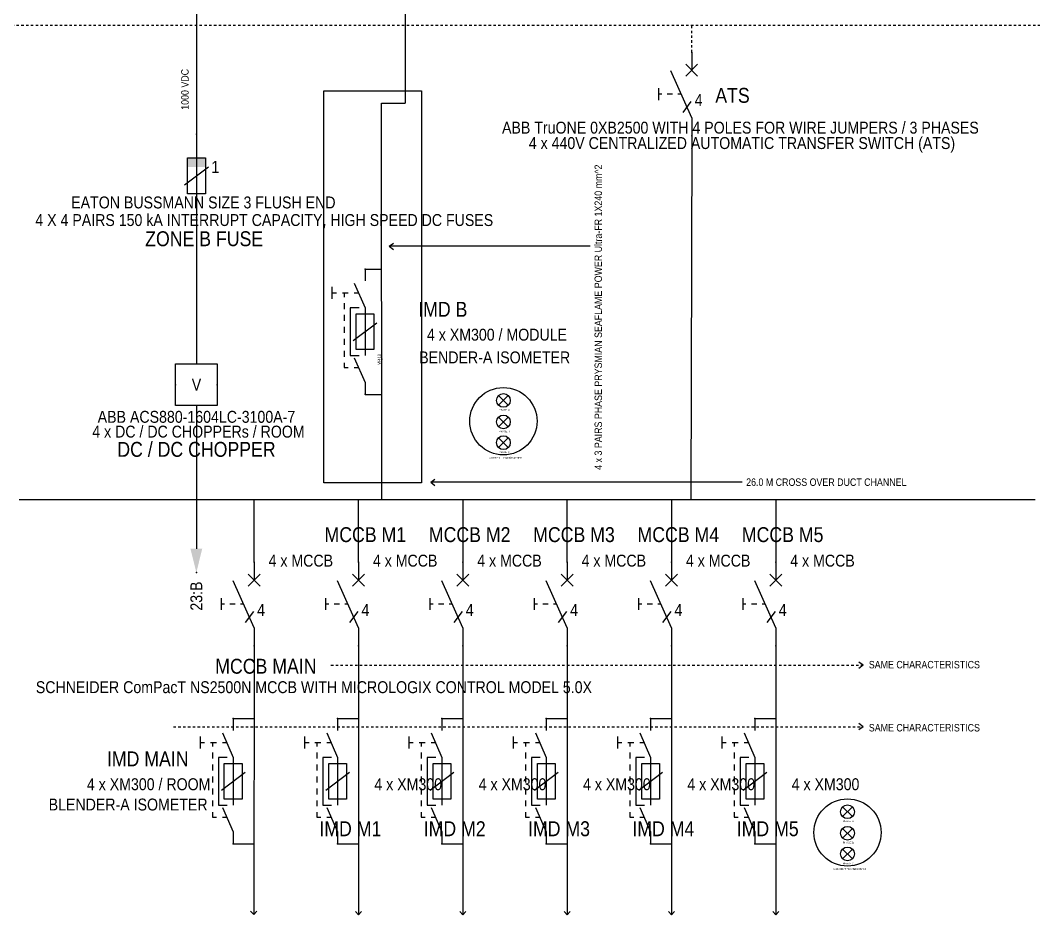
# Model space of a CAD drawing. Header units: millimetres. Extents: x -283 to 2642, y -168 to 1897.
# Drawn here: x 795 to 1637, y 315 to 1057 of the extents above; entities that cross this region are included whole.
import ezdxf
from ezdxf.enums import TextEntityAlignment as Align

# ---------------------------------------------------------------- set-up
doc = ezdxf.new("R2010")
doc.units = ezdxf.units.MM
doc.linetypes.add('DASHED', pattern=[4, 2, -2])
doc.layers.add('SLEHTI1', color=7, linetype='Continuous')
doc.styles.add('ELECTRICAL_GENERAL', font='arial.ttf', dxfattribs={"width": 0.85})
doc.styles.add('ELECTRICAL_ID', font='arial.ttf', dxfattribs={"width": 0.85})
doc.styles.add('ELECTRICAL_INTDEF1', font='segoesc.ttf', dxfattribs={"width": 0.85})

# ---------------------------------------------------------------- blocks, each defined once
blk = doc.blocks.new('SVAIHT1A')
at = {"color": 1, "linetype": 'Continuous', "lineweight": -3}
blk.add_point((0, 0), dxfattribs=at)
at = {"color": 1, "lineweight": -3}
blk.add_solid([(0, 0), (0.99, 4), (-0.99, 4)], dxfattribs=at)
at = {"color": 7, "lineweight": -3, "style": 'ELECTRICAL_GENERAL', "width": 0.85, "flags": 8}
blk.add_attdef('E_SYMBTXT1', text='', height=2, rotation=90, dxfattribs=at).set_placement((2, 0), align=Align.TOP_LEFT)
at = {"color": 1, "lineweight": -3, "style": 'ELECTRICAL_INTDEF1', "flags": 8}
blk.add_attdef('E_DELETED', (0, 0), '', height=2.5, dxfattribs=at)
at = {"color": 7, "lineweight": -3, "style": 'ELECTRICAL_GENERAL', "width": 0.85, "flags": 1}
blk.add_attdef('E_THISREF', text='', height=1.5, dxfattribs=at).set_placement((0, -1.5), align=Align.CENTER)
at = {"color": 7, "lineweight": -3, "style": 'ELECTRICAL_GENERAL', "width": 0.85}
blk.add_attdef('E_CONNREF', text='', height=2, rotation=90, dxfattribs=at).set_placement((0, -1.5), align=Align.MIDDLE_RIGHT)
blk = doc.blocks.new('IECSLD_1111')
at = {"color": 0, "linetype": 'Continuous', "lineweight": -3}
blk.add_lwpolyline([(-3.5, 3.5), (3.5, 3.5), (3.5, -3.5), (-3.5, -3.5)], close=True, dxfattribs=at)
for p in [(0, 3.5), (-3.5, 0), (3.5, 0), (0, -3.5)]:
    blk.add_point(p, dxfattribs=at)
at = {"color": 7, "lineweight": -3, "style": 'ELECTRICAL_GENERAL', "width": 0.85}
blk.add_text('V', height=2, dxfattribs=at).set_placement((0, -1), align=Align.CENTER)
at = {"color": 7, "lineweight": -3, "width": 0.85, "flags": 8}
for tag, height, style, p in [('E_OBJECTID', 2.5, 'ELECTRICAL_ID', (0, 12.5)), ('E_ELPOSID', 2.5, 'ELECTRICAL_ID', (0, 9)), ('E_ELEC1', 2, 'ELECTRICAL_GENERAL', (0, -7.5)), ('E_ELEC2', 2, 'ELECTRICAL_GENERAL', (0, -10.5))]:
    blk.add_attdef(tag, text='', height=height, dxfattribs=dict(at, style=style)).set_placement(p, align=Align.CENTER)
at = {"color": 7, "lineweight": -3, "style": 'ELECTRICAL_ID', "width": 0.85}
blk.add_attdef('E_ID', text='', height=2.5, dxfattribs=at).set_placement((0, 5.5), align=Align.CENTER)
blk = doc.blocks.new('IECSLD_0201')
at = {"color": 0, "linetype": 'Continuous', "lineweight": -3}
for p, q in [((0, 0), (0, -14)), ((-1.5, -10), (-1.5, -4)), ((-1.5, -4), (1.5, -4)), ((1.5, -4), (1.5, -10)), ((1.5, -10), (-1.5, -10))]:
    blk.add_line(p, q, dxfattribs=at)
at = {"color": 7, "linetype": 'Continuous', "lineweight": -3}
blk.add_line((-2, -8.5), (2, -5.5), dxfattribs=at)
at = {"color": 0, "linetype": 'Continuous', "lineweight": -3}
for p in [(0, 0), (0, -14)]:
    blk.add_point(p, dxfattribs=at)
at = {"color": 0, "lineweight": -3}
blk.add_solid([(-1.5, -5.5), (1.5, -5.5), (-1.5, -4), (1.5, -4)], dxfattribs=at)
at = {"color": 7, "lineweight": -3, "width": 0.85}
for tag, height, style, flags, p in [('E_OBJECTID', 2.5, 'ELECTRICAL_ID', 8, (-4, -1)), ('E_ELPOSID', 2.5, 'ELECTRICAL_ID', 8, (-4, -4.5)), ('E_AA', 2, 'ELECTRICAL_GENERAL', 8, (-4, -12)), ('E_OVERCURRENTPROTECTIONTYPE', 2, 'ELECTRICAL_GENERAL', 9, (-4, -15)), ('E_OVERCURRENTPROTECTION', 2, 'ELECTRICAL_GENERAL', 9, (-4, -18)), ('E_FRAMESIZE', 2, 'ELECTRICAL_GENERAL', 9, (-4, -21)), ('E_ELEC1', 2, 'ELECTRICAL_GENERAL', 8, (-4, -24)), ('E_ELEC2', 2, 'ELECTRICAL_GENERAL', 8, (-4, -27))]:
    blk.add_attdef(tag, text='', height=height, dxfattribs=dict(at, style=style, flags=flags)).set_placement(p, align=Align.RIGHT)
at = {"color": 7, "lineweight": -3, "style": 'ELECTRICAL_GENERAL', "width": 0.85, "flags": 8}
blk.add_attdef('E_PHASE', (2, -1), '', height=1.5, dxfattribs=at)
at = {"color": 7, "lineweight": -3, "style": 'ELECTRICAL_ID', "width": 0.85, "flags": 9}
blk.add_attdef('E_GROUPNUMBER', text='', height=1.5, dxfattribs=at).set_placement((-2, -1), align=Align.TOP_RIGHT)
at = {"color": 7, "lineweight": -3, "style": 'ELECTRICAL_GENERAL', "width": 0.85, "flags": 8}
blk.add_attdef('E_POLES', text='', height=2, dxfattribs=at).set_placement((2.5, -5.5), align=Align.MIDDLE_LEFT)
at = {"color": 7, "lineweight": -3, "style": 'ELECTRICAL_ID', "width": 0.85}
blk.add_attdef('E_ID', text='', height=2.5, dxfattribs=at).set_placement((-4, -8), align=Align.RIGHT)
blk = doc.blocks.new('KAAPELIN1')
at = {"color": 7, "linetype": 'ByBlock', "lineweight": -3}
blk.add_point((0, 0), dxfattribs=at)
at = {"color": 7, "lineweight": -3, "width": 0.85}
for tag, height, style, p in [('E_ID', 2.5, 'ELECTRICAL_ID', (0, 1)), ('E_TYPE', 2, 'ELECTRICAL_GENERAL', (0, -3))]:
    blk.add_attdef(tag, text='', height=height, dxfattribs=dict(at, style=style)).set_placement(p, align=Align.CENTER)
at = {"color": 7, "lineweight": -3, "style": 'ELECTRICAL_GENERAL', "width": 0.85}
for tag, flags, p in [('E_FROM_LOCATION', 1, (0, -6)), ('E_FROM_ID', 1, (0, -9)), ('E_TO_LOCATION', 1, (0, -12)), ('E_LENGTH', 1, (0, -18)), ('E_TO_ID', 1, (0, -15)), ('E_REMARKS', 1, (0, -21)), ('E_CLASS', 1, (0, -27)), ('E_ITEM', 1, (0, -24)), ('E_INSTALLER', 9, (0, -33)), ('E_SUPPLIER', 9, (0, -30)), ('E_VOLTAGE', 9, (0, -36))]:
    blk.add_attdef(tag, text='', height=2, dxfattribs=dict(at, flags=flags)).set_placement(p, align=Align.CENTER)
blk = doc.blocks.new('IECSLD_0402')
at = {"color": 0, "linetype": 'Continuous', "lineweight": -3}
for p, q in [((0, 0), (0, -3)), ((0, -11), (-3.5, -3.12)), ((-5.5, -8), (-5.5, -6)), ((0, -11), (0, -14))]:
    blk.add_line(p, q, dxfattribs=at)
at = {"color": 7, "linetype": 'Continuous', "lineweight": -3}
for p, q in [((-1, -4), (1, -2)), ((-1, -2), (1, -4)), ((-5, -7), (-5.5, -7)), ((-3.2, -7), (-4.1, -7)), ((-1.78, -7), (-2.3, -7)), ((-0.13, -8.25), (-1.5, -10.09))]:
    blk.add_line(p, q, dxfattribs=at)
at = {"color": 0, "linetype": 'Continuous', "lineweight": -3}
for p in [(0, 0), (0, -14)]:
    blk.add_point(p, dxfattribs=at)
at = {"color": 7, "lineweight": -3, "width": 0.85}
for tag, height, style, flags, p in [('E_OBJECTID', 2.5, 'ELECTRICAL_ID', 8, (-7.5, -1)), ('E_ELPOSID', 2.5, 'ELECTRICAL_ID', 8, (-7.5, -4.5)), ('E_AA', 2, 'ELECTRICAL_GENERAL', 8, (-7.5, -12)), ('E_OVERCURRENTPROTECTIONTYPE', 2, 'ELECTRICAL_GENERAL', 9, (-7.5, -15)), ('E_OVERCURRENTPROTECTION', 2, 'ELECTRICAL_GENERAL', 9, (-7.5, -18)), ('E_FRAMESIZE', 2, 'ELECTRICAL_GENERAL', 9, (-7.5, -21)), ('E_ELEC1', 2, 'ELECTRICAL_GENERAL', 8, (-7.5, -24)), ('E_ELEC2', 2, 'ELECTRICAL_GENERAL', 8, (-7.5, -27))]:
    blk.add_attdef(tag, text='', height=height, dxfattribs=dict(at, style=style, flags=flags)).set_placement(p, align=Align.RIGHT)
at = {"color": 7, "lineweight": -3, "style": 'ELECTRICAL_GENERAL', "width": 0.85, "flags": 8}
blk.add_attdef('E_PHASE', (2, -1), '', height=1.5, dxfattribs=at)
at = {"color": 7, "lineweight": -3, "style": 'ELECTRICAL_ID', "width": 0.85, "flags": 9}
blk.add_attdef('E_GROUPNUMBER', text='', height=1.5, dxfattribs=at).set_placement((-2, -1), align=Align.TOP_RIGHT)
at = {"color": 7, "lineweight": -3, "style": 'ELECTRICAL_ID', "width": 0.85}
blk.add_attdef('E_ID', text='', height=2.5, dxfattribs=at).set_placement((-7.5, -8), align=Align.RIGHT)
at = {"color": 7, "lineweight": -3, "style": 'ELECTRICAL_GENERAL', "width": 0.85, "flags": 8}
blk.add_attdef('E_POLES', text='', height=2, dxfattribs=at).set_placement((0.5, -8), align=Align.MIDDLE_LEFT)
blk = doc.blocks.new('IECSLD_0204')
at = {"color": 0, "linetype": 'Continuous', "lineweight": -3}
for p, q in [((0, 0), (0, -2)), ((-5.5, -5), (-5.5, -3)), ((-1.83, -2.39), (0, -6.5)), ((0, -6.5), (0, -14.5)), ((-1.5, -13.5), (-1.5, -7.5)), ((-1.5, -7.5), (1.5, -7.5)), ((1.5, -7.5), (1.5, -13.5)), ((1.5, -13.5), (-1.5, -13.5)), ((-1.83, -14.89), (0, -19)), ((0, -19), (0, -21))]:
    blk.add_line(p, q, dxfattribs=at)
at = {"color": 7, "linetype": 'Continuous', "lineweight": -3}
for p, q in [((-5.5, -4), (-4.8, -4)), ((-3.8, -4), (-2.8, -4)), ((-3.5, -4), (-3.5, -4.7)), ((-1.8, -4), (-1.11, -4)), ((-3.5, -5.7), (-3.5, -6.7)), ((-1, -6.5), (-2.5, -6.5)), ((-2.5, -6.5), (-2.5, -14.5)), ((-3.5, -7.7), (-3.5, -8.7)), ((-3.5, -9.7), (-3.5, -10.7)), ((-2, -12), (2, -9)), ((-3.5, -11.7), (-3.5, -12.7)), ((-3.5, -13.7), (-3.5, -14.7)), ((-2.5, -14.5), (-1, -14.5)), ((-3.5, -15.7), (-3.5, -16.5)), ((-3.5, -16.5), (-2.8, -16.5)), ((-1.8, -16.5), (-1.11, -16.5))]:
    blk.add_line(p, q, dxfattribs=at)
at = {"color": 0, "linetype": 'Continuous', "lineweight": -3}
for p in [(0, 0), (0, -21)]:
    blk.add_point(p, dxfattribs=at)
at = {"color": 7, "lineweight": -3, "width": 0.85}
for tag, height, style, flags, p in [('E_OBJECTID', 2.5, 'ELECTRICAL_ID', 8, (-7.5, -1)), ('E_ELPOSID', 2.5, 'ELECTRICAL_ID', 8, (-7.5, -4.5)), ('E_AA', 2, 'ELECTRICAL_GENERAL', 8, (-7.5, -12)), ('E_OVERCURRENTPROTECTIONTYPE', 2, 'ELECTRICAL_GENERAL', 9, (-7.5, -15)), ('E_OVERCURRENTPROTECTION', 2, 'ELECTRICAL_GENERAL', 9, (-7.5, -18)), ('E_FRAMESIZE', 2, 'ELECTRICAL_GENERAL', 9, (-7.5, -21)), ('E_ELEC1', 2, 'ELECTRICAL_GENERAL', 8, (-7.5, -24)), ('E_ELEC2', 2, 'ELECTRICAL_GENERAL', 8, (-7.5, -27))]:
    blk.add_attdef(tag, text='', height=height, dxfattribs=dict(at, style=style, flags=flags)).set_placement(p, align=Align.RIGHT)
at = {"color": 7, "lineweight": -3, "style": 'ELECTRICAL_GENERAL', "width": 0.85, "flags": 8}
blk.add_attdef('E_PHASE', (2, -1), '', height=1.5, dxfattribs=at)
at = {"color": 7, "lineweight": -3, "style": 'ELECTRICAL_ID', "width": 0.85, "flags": 9}
blk.add_attdef('E_GROUPNUMBER', text='', height=1.5, dxfattribs=at).set_placement((-2, -1), align=Align.TOP_RIGHT)
at = {"color": 7, "lineweight": -3, "style": 'ELECTRICAL_ID', "width": 0.85}
blk.add_attdef('E_ID', text='', height=2.5, dxfattribs=at).set_placement((-7.5, -8), align=Align.RIGHT)
at = {"color": 7, "lineweight": -3, "style": 'ELECTRICAL_GENERAL', "width": 0.85, "flags": 8}
blk.add_attdef('E_POLES', text='', height=2, dxfattribs=at).set_placement((2.5, -9), align=Align.MIDDLE_LEFT)

msp = doc.modelspace()

# ---------------------------------------------------------------- linework, layer by layer
at = {"layer": 'SLEHTI1', "color": 52, "linetype": 'DASHED', "lineweight": -3}
for p, q in [((460.3, 1052.7), (2360.38, 1052.7)), ((1352.9, 1030.15), (1352.9, 1052.7))]:
    msp.add_line(p, q, dxfattribs=at)
at = {"layer": 'SLEHTI1', "color": 52, "linetype": 'Continuous', "lineweight": -3}
for p, q in [((1095.5, 987.96), (1114.9, 987.96)), ((1352.9, 960.85), (1352.22, 659.04)), ((1101.8, 869.21), (1105.31, 871.83)), ((1101.8, 869.21), (1105.31, 866.6)), ((1268.73, 869.21), (1101.8, 869.21)), ((989.32, 314.7), (986.75, 317.46)), ((989.32, 314.7), (991.9, 317.46)), ((1076.27, 314.6), (1073.69, 317.36)), ((1076.27, 314.6), (1078.85, 317.36)), ((1162.89, 314.6), (1160.31, 317.36)), ((1162.89, 314.6), (1165.47, 317.36)), ((1249.51, 314.6), (1246.93, 317.36)), ((1249.51, 314.6), (1252.09, 317.36)), ((1336.13, 314.6), (1333.56, 317.36)), ((1336.13, 314.6), (1338.71, 317.36)), ((1422.75, 314.6), (1420.18, 317.36)), ((1422.75, 314.6), (1425.33, 317.36))]:
    msp.add_line(p, q, dxfattribs=at)
at = {"layer": 'SLEHTI1', "color": 5, "linetype": 'Continuous', "lineweight": -3}
for p, q in [((1192.56, 737.34), (1200.64, 745.42)), ((1192.56, 745.42), (1200.64, 737.34)), ((1192.56, 727.54), (1200.64, 719.46)), ((1192.56, 719.46), (1200.64, 727.54)), ((1192.56, 710.34), (1200.64, 702.26)), ((1192.56, 702.26), (1200.64, 710.34)), ((1478.25, 396.05), (1486.32, 404.13)), ((1478.25, 404.13), (1486.32, 396.05)), ((1478.25, 386.25), (1486.32, 378.17)), ((1478.25, 378.17), (1486.32, 386.25)), ((1478.25, 369.05), (1486.32, 360.98)), ((1478.25, 360.98), (1486.32, 369.05))]:
    msp.add_line(p, q, dxfattribs=at)
at = {"layer": 'SLEHTI1', "color": 4, "linetype": 'Continuous', "lineweight": -3}
for p, q in [((1136.23, 673.45), (1139.75, 676.06)), ((1136.23, 673.45), (1139.75, 670.83)), ((1394.84, 673.45), (1136.23, 673.45))]:
    msp.add_line(p, q, dxfattribs=at)
at = {"layer": 'SLEHTI1', "color": 7, "linetype": 'Continuous', "lineweight": -3}
for p, q in [((1495.25, 521.55), (1491.73, 524.16)), ((1495.25, 521.55), (1491.73, 518.93)), ((1495.25, 470.55), (1491.73, 473.16)), ((1495.25, 470.55), (1491.73, 467.93))]:
    msp.add_line(p, q, dxfattribs=at)
at = {"layer": 'SLEHTI1', "color": 7, "linetype": 'DASHED', "lineweight": -3}
for p, q in [((1053.4, 521.55), (1495.25, 521.55)), ((922.7, 470.55), (1495.25, 470.55))]:
    msp.add_line(p, q, dxfattribs=at)
at = {"layer": 'SLEHTI1', "color": 52, "linetype": 'Continuous', "lineweight": -3}
for points in [[(1115, 1135.55), (1114.9, 987.96)], [(1095.6, 659.04), (1095.5, 987.96), (1095.5, 987.96)], [(794.5, 659.04), (798, 659.04), (801.5, 659.04), (805, 659.04), (807.23, 659.04), (808.5, 659.04), (812, 659.04), (815.5, 659.04), (819, 659.04), (822.5, 659.04), (824.56, 659.04), (826, 659.04), (829.5, 659.04), (833, 659.04), (836.5, 659.04), (840, 659.04), (841.88, 659.04), (843.5, 659.04), (847, 659.04), (850.5, 659.04), (854, 659.04), (857.5, 659.04), (859.21, 659.04), (861, 659.04), (864.5, 659.04), (868, 659.04), (871.5, 659.04), (875, 659.04), (876.53, 659.04), (878.5, 659.04), (882, 659.04), (885.5, 659.04), (889, 659.04), (892.5, 659.04), (893.85, 659.04), (896, 659.04), (899.5, 659.04), (903, 659.04), (906.5, 659.04), (910, 659.04), (911.18, 659.04), (913.5, 659.04), (917, 659.04), (920.5, 659.04), (924, 659.04), (927.5, 659.04), (928.5, 659.04), (931, 659.04), (934.5, 659.04), (938, 659.04), (941.5, 659.04), (945, 659.04), (945.83, 659.04), (948.5, 659.04), (952, 659.04), (955.5, 659.04), (959, 659.04), (962.5, 659.04), (963.15, 659.04), (966, 659.04), (969.5, 659.04), (973, 659.04), (976.5, 659.04), (980, 659.04), (980.47, 659.04), (983.5, 659.04), (987, 659.04), (990.5, 659.04), (994, 659.04), (997.5, 659.04), (997.8, 659.04), (1001, 659.04), (1004.5, 659.04), (1008, 659.04), (1011.5, 659.04), (1015, 659.04), (1015.12, 659.04), (1018.5, 659.04), (1022, 659.04), (1025.5, 659.04), (1029, 659.04), (1032.45, 659.04), (1032.5, 659.04), (1036, 659.04), (1039.5, 659.04), (1043, 659.04), (1046.5, 659.04), (1049.77, 659.04), (1050, 659.04), (1053.5, 659.04), (1057, 659.04), (1060.5, 659.04), (1064, 659.04), (1067.1, 659.04), (1067.5, 659.04), (1071, 659.04), (1074.5, 659.04), (1078, 659.04), (1081.5, 659.04), (1084.42, 659.04), (1085, 659.04), (1088.5, 659.04), (1092, 659.04), (1095.5, 659.04), (1099, 659.04), (1101.74, 659.04), (1102.5, 659.04), (1106, 659.04), (1109.5, 659.04), (1113, 659.04), (1116.5, 659.04), (1119.07, 659.04), (1120, 659.04), (1123.5, 659.04), (1127, 659.04), (1130.5, 659.04), (1134, 659.04), (1136.39, 659.04), (1137.5, 659.04), (1141, 659.04), (1144.5, 659.04), (1148, 659.04), (1151.5, 659.04), (1153.72, 659.04), (1155, 659.04), (1158.5, 659.04), (1162, 659.04), (1165.5, 659.04), (1169, 659.04), (1171.04, 659.04), (1172.5, 659.04), (1176, 659.04), (1179.5, 659.04), (1183, 659.04), (1186.5, 659.04), (1188.36, 659.04), (1190, 659.04), (1193.5, 659.04), (1197, 659.04), (1200.5, 659.04), (1204, 659.04), (1205.69, 659.04), (1207.5, 659.04), (1211, 659.04), (1214.5, 659.04), (1218, 659.04), (1221.5, 659.04), (1223.01, 659.04), (1225, 659.04), (1228.5, 659.04), (1232, 659.04), (1235.5, 659.04), (1239, 659.04), (1240.34, 659.04), (1242.5, 659.04), (1246, 659.04), (1249.5, 659.04), (1253, 659.04), (1256.5, 659.04), (1257.66, 659.04), (1260, 659.04), (1263.5, 659.04), (1267, 659.04), (1270.5, 659.04), (1274, 659.04), (1274.98, 659.04), (1277.5, 659.04), (1281, 659.04), (1284.5, 659.04), (1288, 659.04), (1291.5, 659.04), (1292.31, 659.04), (1295, 659.04), (1298.5, 659.04), (1302, 659.04), (1305.5, 659.04), (1309, 659.04), (1309.63, 659.04), (1312.5, 659.04), (1316, 659.04), (1319.5, 659.04), (1323, 659.04), (1326.5, 659.04), (1326.96, 659.04), (1330, 659.04), (1333.5, 659.04), (1337, 659.04), (1340.5, 659.04), (1344, 659.04), (1344.28, 659.04), (1347.5, 659.04), (1351, 659.04), (1354.5, 659.04), (1358, 659.04), (1361.5, 659.04), (1361.61, 659.04), (1365, 659.04), (1368.5, 659.04), (1372, 659.04), (1375.5, 659.04), (1378.93, 659.04), (1379, 659.04), (1382.5, 659.04), (1386, 659.04), (1389.5, 659.04), (1393, 659.04), (1396.25, 659.04), (1396.5, 659.04), (1400, 659.04), (1403.5, 659.04), (1407, 659.04), (1410.5, 659.04), (1413.58, 659.04), (1414, 659.04), (1417.5, 659.04), (1421, 659.04), (1424.5, 659.04), (1428, 659.04), (1430.9, 659.04), (1431.5, 659.04), (1435, 659.04), (1438.5, 659.04), (1442, 659.04), (1445.5, 659.04), (1448.23, 659.04), (1449, 659.04), (1452.5, 659.04), (1456, 659.04), (1459.5, 659.04), (1463, 659.04), (1465.55, 659.04), (1466.5, 659.04), (1470, 659.04), (1473.5, 659.04), (1477, 659.04), (1480.5, 659.04), (1482.87, 659.04), (1484, 659.04), (1487.5, 659.04), (1491, 659.04), (1494.5, 659.04), (1498, 659.04), (1500.2, 659.04), (1501.5, 659.04), (1505, 659.04), (1508.5, 659.04), (1512, 659.04), (1515.5, 659.04), (1517.52, 659.04), (1519, 659.04), (1522.5, 659.04), (1526, 659.04), (1529.5, 659.04), (1533, 659.04), (1534.85, 659.04), (1536.5, 659.04), (1540, 659.04), (1543.5, 659.04), (1547, 659.04), (1550.5, 659.04), (1552.17, 659.04), (1554, 659.04), (1557.5, 659.04), (1561, 659.04), (1564.5, 659.04), (1568, 659.04), (1569.49, 659.04), (1571.5, 659.04), (1575, 659.04), (1578.5, 659.04), (1582, 659.04), (1585.5, 659.04), (1586.82, 659.04), (1589, 659.04), (1592.5, 659.04), (1596, 659.04), (1599.5, 659.04), (1603, 659.04), (1604.14, 659.04), (1606.5, 659.04), (1610, 659.04), (1613.5, 659.04), (1617, 659.04), (1620.5, 659.04), (1621.47, 659.04), (1624, 659.04), (1627.5, 659.04), (1631, 659.04), (1634.5, 659.04), (1638, 659.04)], [(989.65, 607.07), (989.65, 659.04)], [(1076.27, 607.07), (1076.27, 659.04)], [(1162.89, 659.04), (1162.89, 607.07)], [(1249.51, 607.07), (1249.51, 659.04)], [(1336.13, 659.04), (1336.13, 607.07)], [(1422.75, 659.04), (1422.75, 607.07)], [(989.65, 537.77), (989.32, 314.7)], [(1076.27, 537.77), (1076.27, 314.6)], [(1162.89, 537.77), (1162.89, 314.6)], [(1249.51, 537.77), (1249.51, 314.6)], [(1336.13, 537.77), (1336.13, 314.6)], [(1422.75, 537.77), (1422.75, 314.6)]]:
    msp.add_lwpolyline(points, dxfattribs=at)
at = {"layer": 'SLEHTI1', "color": 1, "linetype": 'Continuous', "lineweight": -3}
for points in [[(941.76, 1083.58), (941.76, 962.31)], [(941.76, 893.01), (941.76, 771.74)], [(1081.7, 850.36), (1081.7, 850.36), (1095.57, 850.36)], [(1081.7, 746.4), (1081.7, 746.4), (1095.2, 746.4)], [(941.76, 737.09), (941.66, 618.3)], [(972.32, 477.31), (989.65, 477.31)], [(1058.95, 477.31), (1076.27, 477.31)], [(1145.57, 477.31), (1162.89, 477.31)], [(1232.19, 477.31), (1249.51, 477.31)], [(1318.81, 477.31), (1336.13, 477.31)], [(1405.43, 477.31), (1422.75, 477.31)], [(972.32, 373.37), (989.65, 373.37)], [(1058.95, 373.37), (1076.27, 373.37)], [(1145.57, 373.37), (1162.89, 373.37)], [(1232.19, 373.37), (1249.51, 373.37)], [(1318.81, 373.37), (1336.13, 373.37)], [(1405.43, 373.37), (1422.75, 373.37)]]:
    msp.add_lwpolyline(points, dxfattribs=at)
at = {"layer": 'SLEHTI1', "color": 4, "linetype": 'Continuous', "lineweight": -3}
msp.add_lwpolyline([(1047.44, 998.2), (1128.59, 998.2), (1128.59, 672.95), (1047.44, 672.95)], close=True, dxfattribs=at)
for centre in [(1196.6, 724.1), (1482.28, 382.81)]:
    msp.add_circle(centre, 27.92, dxfattribs=at)
at = {"layer": 'SLEHTI1', "color": 5, "linetype": 'Continuous', "lineweight": -3}
for centre in [(1196.6, 741.38), (1196.6, 723.5), (1196.6, 706.3), (1482.28, 400.09), (1482.28, 382.21), (1482.28, 365.01)]:
    msp.add_circle(centre, 5.71, dxfattribs=at)

# ---------------------------------------------------------------- block references
at = {"layer": 'SLEHTI1', "color": 1, "linetype": 'Continuous', "lineweight": -3}
ref = msp.add_blockref('IECSLD_0402', (1352.9, 1030.15), dxfattribs=dict(at, xscale=4.949747468305833, yscale=4.949747468305833, zscale=4.949747468305833))
ref.add_attrib('E_ID', 'ATS', dxfattribs={"layer": '0', "color": 7, "lineweight": -3, "height": 12.374, "style": 'ELECTRICAL_ID', "width": 0.85}).set_placement((1401.08, 988.29), align=Align.RIGHT)
ref.add_attrib('E_ELEC1', 'ABB TruONE 0XB2500 WITH 4 POLES FOR WIRE JUMPERS / 3 PHASES', dxfattribs={"layer": '0', "color": 7, "lineweight": -3, "height": 9.8995, "style": 'ELECTRICAL_GENERAL', "width": 0.85}).set_placement((1591.26, 962.73), align=Align.RIGHT)
ref.add_attrib('E_ELEC2', '4 x 440V CENTRALIZED AUTOMATIC TRANSFER SWITCH (ATS)', dxfattribs={"layer": '0', "color": 7, "lineweight": -3, "height": 9.8995, "style": 'ELECTRICAL_GENERAL', "width": 0.85}).set_placement((1571.64, 949.95), align=Align.RIGHT)
ref.add_attrib('E_POLES', '4', dxfattribs={"layer": '0', "color": 7, "lineweight": -3, "height": 9.9, "style": 'ELECTRICAL_GENERAL', "width": 0.85}).set_placement((1355.37, 990.55), align=Align.MIDDLE_LEFT)
ref = msp.add_blockref('IECSLD_0201', (941.76, 962.31), dxfattribs=dict(at, xscale=4.949747468305833, yscale=4.949747468305833, zscale=4.949747468305833))
ref.add_attrib('E_ID', 'ZONE B FUSE', dxfattribs={"layer": '0', "color": 7, "lineweight": -3, "height": 12.3744, "style": 'ELECTRICAL_ID', "width": 0.85}).set_placement((997.14, 869.33), align=Align.RIGHT)
ref.add_attrib('E_ELEC1', 'EATON BUSSMANN SIZE 3 FLUSH END', dxfattribs={"layer": '0', "color": 7, "lineweight": -3, "height": 9.8995, "style": 'ELECTRICAL_GENERAL', "width": 0.85}).set_placement((1057.23, 900.67), align=Align.RIGHT)
ref.add_attrib('E_ELEC2', '4 X 4 PAIRS 150 kA INTERRUPT CAPACITY, HIGH SPEED DC FUSES', dxfattribs={"layer": '0', "color": 7, "lineweight": -3, "height": 9.8995, "style": 'ELECTRICAL_GENERAL', "width": 0.85}).set_placement((1188.13, 886.07), align=Align.RIGHT)
ref.add_attrib('E_POLES', '1', dxfattribs={"layer": '0', "color": 7, "lineweight": -3, "height": 9.9, "style": 'ELECTRICAL_GENERAL', "width": 0.85}).set_placement((954.13, 935.08), align=Align.MIDDLE_LEFT)
ref = msp.add_blockref('IECSLD_0204', (1081.7, 850.36), dxfattribs=dict(at, xscale=4.949747468305833, yscale=4.949747468305833, zscale=4.949747468305833))
ref.add_attrib('E_ID', 'IMD B', dxfattribs={"layer": '0', "color": 7, "lineweight": -3, "height": 12.374, "style": 'ELECTRICAL_ID', "width": 0.85}).set_placement((1166.71, 810.76), align=Align.RIGHT)
ref.add_attrib('E_ELEC1', '4 x XM300 / MODULE', dxfattribs={"layer": '0', "color": 7, "lineweight": -3, "height": 9.8995, "style": 'ELECTRICAL_GENERAL', "width": 0.85}).set_placement((1249.4, 790.96), align=Align.RIGHT)
ref.add_attrib('E_ELEC2', 'BENDER-A ISOMETER', dxfattribs={"layer": '0', "color": 7, "lineweight": -3, "height": 9.8995, "style": 'ELECTRICAL_GENERAL', "width": 0.85}).set_placement((1252.08, 772.1), align=Align.RIGHT)
at = {"layer": 'SLEHTI1', "color": 1, "linetype": 'Continuous', "lineweight": -3, "rotation": 90}
msp.add_blockref('KAAPELIN1', (1095.76, 775.5), dxfattribs=at).add_auto_attribs({'E_ID': 'W412'})
at = {"layer": 'SLEHTI1', "color": 1, "linetype": 'Continuous', "lineweight": -3}
ref = msp.add_blockref('IECSLD_1111', (941.76, 754.42), dxfattribs=dict(at, xscale=4.949747468305833, yscale=4.949747468305833, zscale=4.949747468305833))
ref.add_attrib('E_ID', 'DC / DC CHOPPER', dxfattribs={"layer": '0', "color": 7, "lineweight": -3, "height": 12.3744, "style": 'ELECTRICAL_ID', "width": 0.85}).set_placement((941.76, 694.56), align=Align.CENTER)
ref.add_attrib('E_ELEC1', 'ABB ACS880-1604LC-3100A-7', dxfattribs={"layer": '0', "color": 7, "lineweight": -3, "height": 9.8995, "style": 'ELECTRICAL_GENERAL', "width": 0.85}).set_placement((941.76, 722.78), align=Align.CENTER)
ref.add_attrib('E_ELEC2', '4 x DC / DC CHOPPERs / ROOM', dxfattribs={"layer": '0', "color": 7, "lineweight": -3, "height": 9.8995, "style": 'ELECTRICAL_GENERAL', "width": 0.85}).set_placement((943.42, 710.52), align=Align.CENTER)
ref = msp.add_blockref('IECSLD_0402', (1076.27, 607.07), dxfattribs=dict(at, xscale=4.949747468305833, yscale=4.949747468305833, zscale=4.949747468305833))
ref.add_attrib('E_ID', 'MCCB M1', dxfattribs={"layer": '0', "color": 7, "lineweight": -3, "height": 12.374, "style": 'ELECTRICAL_ID', "width": 0.85}).set_placement((1115.83, 623.8), align=Align.RIGHT)
ref.add_attrib('E_ELEC2', '4 x MCCB', dxfattribs={"layer": '0', "color": 7, "lineweight": -3, "height": 9.899, "style": 'ELECTRICAL_GENERAL', "width": 0.85}).set_placement((1141.81, 603.44), align=Align.RIGHT)
ref.add_attrib('E_POLES', '4', dxfattribs={"layer": '0', "color": 7, "lineweight": -3, "height": 9.9, "style": 'ELECTRICAL_GENERAL', "width": 0.85}).set_placement((1078.74, 567.47), align=Align.MIDDLE_LEFT)
ref = msp.add_blockref('IECSLD_0402', (1162.89, 607.07), dxfattribs=dict(at, xscale=4.949747468305833, yscale=4.949747468305833, zscale=4.949747468305833))
ref.add_attrib('E_ID', 'MCCB M2', dxfattribs={"layer": '0', "color": 7, "lineweight": -3, "height": 12.374, "style": 'ELECTRICAL_ID', "width": 0.85}).set_placement((1202.45, 623.8), align=Align.RIGHT)
ref.add_attrib('E_ELEC2', '4 x MCCB', dxfattribs={"layer": '0', "color": 7, "lineweight": -3, "height": 9.899, "style": 'ELECTRICAL_GENERAL', "width": 0.85}).set_placement((1228.43, 603.44), align=Align.RIGHT)
ref.add_attrib('E_POLES', '4', dxfattribs={"layer": '0', "color": 7, "lineweight": -3, "height": 9.9, "style": 'ELECTRICAL_GENERAL', "width": 0.85}).set_placement((1165.36, 567.47), align=Align.MIDDLE_LEFT)
ref = msp.add_blockref('IECSLD_0402', (1249.51, 607.07), dxfattribs=dict(at, xscale=4.949747468305833, yscale=4.949747468305833, zscale=4.949747468305833))
ref.add_attrib('E_ID', 'MCCB M3', dxfattribs={"layer": '0', "color": 7, "lineweight": -3, "height": 12.374, "style": 'ELECTRICAL_ID', "width": 0.85}).set_placement((1289.07, 623.8), align=Align.RIGHT)
ref.add_attrib('E_ELEC2', '4 x MCCB', dxfattribs={"layer": '0', "color": 7, "lineweight": -3, "height": 9.899, "style": 'ELECTRICAL_GENERAL', "width": 0.85}).set_placement((1315.05, 603.44), align=Align.RIGHT)
ref.add_attrib('E_POLES', '4', dxfattribs={"layer": '0', "color": 7, "lineweight": -3, "height": 9.9, "style": 'ELECTRICAL_GENERAL', "width": 0.85}).set_placement((1251.99, 567.47), align=Align.MIDDLE_LEFT)
ref = msp.add_blockref('IECSLD_0402', (1336.13, 607.07), dxfattribs=dict(at, xscale=4.949747468305833, yscale=4.949747468305833, zscale=4.949747468305833))
ref.add_attrib('E_ID', 'MCCB M4', dxfattribs={"layer": '0', "color": 7, "lineweight": -3, "height": 12.374, "style": 'ELECTRICAL_ID', "width": 0.85}).set_placement((1375.69, 623.8), align=Align.RIGHT)
ref.add_attrib('E_ELEC2', '4 x MCCB', dxfattribs={"layer": '0', "color": 7, "lineweight": -3, "height": 9.899, "style": 'ELECTRICAL_GENERAL', "width": 0.85}).set_placement((1401.67, 603.44), align=Align.RIGHT)
ref.add_attrib('E_POLES', '4', dxfattribs={"layer": '0', "color": 7, "lineweight": -3, "height": 9.9, "style": 'ELECTRICAL_GENERAL', "width": 0.85}).set_placement((1338.61, 567.47), align=Align.MIDDLE_LEFT)
ref = msp.add_blockref('IECSLD_0402', (1422.75, 607.07), dxfattribs=dict(at, xscale=4.949747468305833, yscale=4.949747468305833, zscale=4.949747468305833))
ref.add_attrib('E_ID', 'MCCB M5', dxfattribs={"layer": '0', "color": 7, "lineweight": -3, "height": 12.374, "style": 'ELECTRICAL_ID', "width": 0.85}).set_placement((1462.31, 623.8), align=Align.RIGHT)
ref.add_attrib('E_ELEC2', '4 x MCCB', dxfattribs={"layer": '0', "color": 7, "lineweight": -3, "height": 9.899, "style": 'ELECTRICAL_GENERAL', "width": 0.85}).set_placement((1488.29, 603.44), align=Align.RIGHT)
ref.add_attrib('E_POLES', '4', dxfattribs={"layer": '0', "color": 7, "lineweight": -3, "height": 9.9, "style": 'ELECTRICAL_GENERAL', "width": 0.85}).set_placement((1425.23, 567.47), align=Align.MIDDLE_LEFT)
at = {"layer": 'SLEHTI1', "color": 1, "linetype": 'Continuous', "lineweight": -3, "xscale": 4.949747468305833, "yscale": 4.949747468305833, "zscale": 4.949747468305833}
msp.add_blockref('SVAIHT1A', (941.66, 598.5), dxfattribs=at).add_auto_attribs({'E_CONNREF': '23:B'})
at = {"layer": 'SLEHTI1', "color": 1, "linetype": 'Continuous', "lineweight": -3}
ref = msp.add_blockref('IECSLD_0402', (989.65, 607.07), dxfattribs=dict(at, xscale=4.949747468305833, yscale=4.949747468305833, zscale=4.949747468305833))
ref.add_attrib('E_ID', 'MCCB MAIN', dxfattribs={"layer": '0', "color": 7, "lineweight": -3, "height": 12.374, "style": 'ELECTRICAL_ID', "width": 0.85}).set_placement((1041.42, 514.59), align=Align.RIGHT)
ref.add_attrib('E_ELEC1', 'SCHNEIDER ComPacT NS2500N MCCB WITH MICROLOGIX CONTROL MODEL 5.0X', dxfattribs={"layer": '0', "color": 7, "lineweight": -3, "height": 9.8995, "style": 'ELECTRICAL_GENERAL', "width": 0.85}).set_placement((1270.14, 498.46), align=Align.RIGHT)
ref.add_attrib('E_ELEC2', '4 x MCCB', dxfattribs={"layer": '0', "color": 7, "lineweight": -3, "height": 9.899, "style": 'ELECTRICAL_GENERAL', "width": 0.85}).set_placement((1055.19, 603.44), align=Align.RIGHT)
ref.add_attrib('E_POLES', '4', dxfattribs={"layer": '0', "color": 7, "lineweight": -3, "height": 9.9, "style": 'ELECTRICAL_GENERAL', "width": 0.85}).set_placement((992.12, 567.47), align=Align.MIDDLE_LEFT)
ref = msp.add_blockref('IECSLD_0204', (972.32, 477.31), dxfattribs=dict(at, xscale=4.949747468305833, yscale=4.949747468305833, zscale=4.949747468305833))
ref.add_attrib('E_ID', 'IMD MAIN', dxfattribs={"layer": '0', "color": 7, "lineweight": -3, "height": 12.374, "style": 'ELECTRICAL_ID', "width": 0.85}).set_placement((935.2, 437.72), align=Align.RIGHT)
ref.add_attrib('E_ELEC1', '4 x XM300 / ROOM', dxfattribs={"layer": '0', "color": 7, "lineweight": -3, "height": 9.8995, "style": 'ELECTRICAL_GENERAL', "width": 0.85}).set_placement((953.35, 417.92), align=Align.RIGHT)
ref.add_attrib('E_ELEC2', 'BLENDER-A ISOMETER', dxfattribs={"layer": '0', "color": 7, "lineweight": -3, "height": 9.8995, "style": 'ELECTRICAL_GENERAL', "width": 0.85}).set_placement((950.99, 401.08), align=Align.RIGHT)
ref = msp.add_blockref('IECSLD_0204', (1058.95, 477.31), dxfattribs=dict(at, xscale=4.949747468305833, yscale=4.949747468305833, zscale=4.949747468305833))
ref.add_attrib('E_ID', 'IMD M1', dxfattribs={"layer": '0', "color": 7, "lineweight": -3, "height": 12.374, "style": 'ELECTRICAL_ID', "width": 0.85}).set_placement((1095.24, 379.75), align=Align.RIGHT)
ref.add_attrib('E_ELEC1', '4 x XM300', dxfattribs={"layer": '0', "color": 7, "lineweight": -3, "height": 9.899, "style": 'ELECTRICAL_GENERAL', "width": 0.85}).set_placement((1145.66, 417.92), align=Align.RIGHT)
ref = msp.add_blockref('IECSLD_0204', (1145.57, 477.31), dxfattribs=dict(at, xscale=4.949747468305833, yscale=4.949747468305833, zscale=4.949747468305833))
ref.add_attrib('E_ID', 'IMD M2', dxfattribs={"layer": '0', "color": 7, "lineweight": -3, "height": 12.374, "style": 'ELECTRICAL_ID', "width": 0.85}).set_placement((1181.86, 379.75), align=Align.RIGHT)
ref.add_attrib('E_ELEC1', '4 x XM300', dxfattribs={"layer": '0', "color": 7, "lineweight": -3, "height": 9.899, "style": 'ELECTRICAL_GENERAL', "width": 0.85}).set_placement((1232.28, 417.92), align=Align.RIGHT)
ref = msp.add_blockref('IECSLD_0204', (1232.19, 477.31), dxfattribs=dict(at, xscale=4.949747468305833, yscale=4.949747468305833, zscale=4.949747468305833))
ref.add_attrib('E_ID', 'IMD M3', dxfattribs={"layer": '0', "color": 7, "lineweight": -3, "height": 12.374, "style": 'ELECTRICAL_ID', "width": 0.85}).set_placement((1268.48, 379.75), align=Align.RIGHT)
ref.add_attrib('E_ELEC1', '4 x XM300', dxfattribs={"layer": '0', "color": 7, "lineweight": -3, "height": 9.899, "style": 'ELECTRICAL_GENERAL', "width": 0.85}).set_placement((1318.9, 417.92), align=Align.RIGHT)
ref = msp.add_blockref('IECSLD_0204', (1318.81, 477.31), dxfattribs=dict(at, xscale=4.949747468305833, yscale=4.949747468305833, zscale=4.949747468305833))
ref.add_attrib('E_ID', 'IMD M4', dxfattribs={"layer": '0', "color": 7, "lineweight": -3, "height": 12.374, "style": 'ELECTRICAL_ID', "width": 0.85}).set_placement((1355.1, 379.75), align=Align.RIGHT)
ref.add_attrib('E_ELEC1', '4 x XM300', dxfattribs={"layer": '0', "color": 7, "lineweight": -3, "height": 9.899, "style": 'ELECTRICAL_GENERAL', "width": 0.85}).set_placement((1405.52, 417.92), align=Align.RIGHT)
ref = msp.add_blockref('IECSLD_0204', (1405.43, 477.31), dxfattribs=dict(at, xscale=4.949747468305833, yscale=4.949747468305833, zscale=4.949747468305833))
ref.add_attrib('E_ID', 'IMD M5', dxfattribs={"layer": '0', "color": 7, "lineweight": -3, "height": 12.374, "style": 'ELECTRICAL_ID', "width": 0.85}).set_placement((1441.72, 379.75), align=Align.RIGHT)
ref.add_attrib('E_ELEC1', '4 x XM300', dxfattribs={"layer": '0', "color": 7, "lineweight": -3, "height": 9.899, "style": 'ELECTRICAL_GENERAL', "width": 0.85}).set_placement((1492.14, 417.92), align=Align.RIGHT)

# ---------------------------------------------------------------- texts
at = {"layer": 'SLEHTI1', "color": 1, "lineweight": -3, "style": 'ELECTRICAL_GENERAL', "width": 0.85}
msp.add_text('1000 VDC', height=6.187, rotation=90, dxfattribs=at).set_placement((935.28, 982.51))
at = {"layer": 'SLEHTI1', "color": 52, "lineweight": -3, "style": 'ELECTRICAL_GENERAL', "width": 0.85}
msp.add_text('4 x 3 PAIRS PHASE PRYSMIAN SEAFLAME POWER Ultra-FR 1X240 mm^ 2', height=6.1872, rotation=90, dxfattribs=at).set_placement((1278.44, 683.78))
at = {"layer": 'SLEHTI1', "color": 5, "lineweight": -3, "style": 'ELECTRICAL_GENERAL', "width": 0.85}
for s, height, p in [('PHASE A', 1.547, (1192.68, 732.72)), ('PHASE B', 1.547, (1192.68, 714.84)), ('PHASE C', 1.547, (1192.68, 697.64)), ('CURRENT TRANSFORMER', 1.5468, (1184.97, 692.98)), ('PHASE A', 1.547, (1478.37, 391.43)), ('PHASE B', 1.547, (1478.37, 373.55)), ('PHASE C', 1.547, (1478.37, 356.36)), ('CURRENT TRANSFORMER', 1.5468, (1470.66, 351.7))]:
    msp.add_text(s, height=height, rotation=360, dxfattribs=at).set_placement(p)
at = {"layer": 'SLEHTI1', "color": 4, "lineweight": -3, "style": 'ELECTRICAL_GENERAL', "width": 0.85}
msp.add_text('26.0 M CROSS OVER DUCT CHANNEL', height=6.1872, dxfattribs=at).set_placement((1398.15, 670.44))
at = {"layer": 'SLEHTI1', "color": 7, "lineweight": -3, "style": 'ELECTRICAL_GENERAL', "width": 0.85}
for p in [(1499.97, 519), (1499.97, 466.66)]:
    msp.add_text('SAME CHARACTERISTICS', height=6.1872, dxfattribs=at).set_placement(p)

doc.saveas('drawing.dxf')
